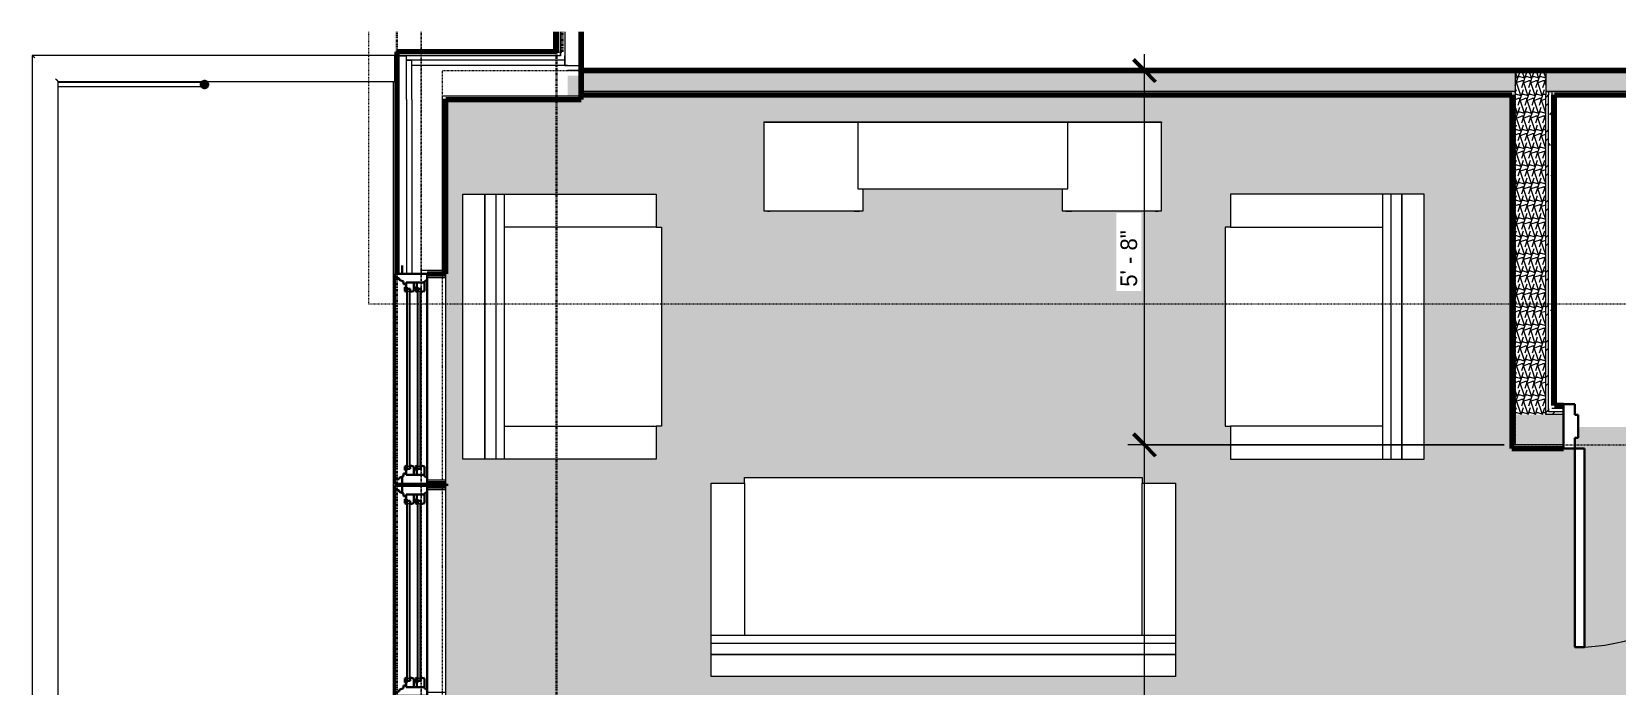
# Model space of a CAD drawing. Header units: inches. Extents: x -3927 to -2736, y 120 to 11438.
# Drawn here: x -3926.8 to -3640.2, y 11319.9 to 11438 of the extents above; entities that cross this region are included whole.
import ezdxf

# ---------------------------------------------------------------- set-up
doc = ezdxf.new("R2010")
doc.units = ezdxf.units.IN
doc.header["$MEASUREMENT"] = 0
for name, pattern in [('Aligning Line 1_8_', [0.25, 0.125, -0.125]), ('Dash 3_32_', [0.1875, 0.09375, -0.09375]), ('Double Dash 3_8_', [1, 0.375, -0.125, 0.125, -0.125, 0.125, -0.125])]:
    doc.linetypes.add(name, pattern=pattern)
for name, color, linetype, lineweight in [('0-1', 7, 'Continuous', 5), ('0-2', 250, 'Continuous', 18), ('0-3', 50, 'Double Dash 3_8_', 30), ('0-4', 7, 'Continuous', 9), ('A-ANNO-DIMS', 211, 'Continuous', 9), ('A-ANNO-DIMS-32', 211, 'Continuous', 9), ('A-DETL-1', 90, 'Dash 3_32_', 18), ('A-DOOR-1', 50, 'Continuous', 30), ('A-DOOR-2', 7, 'Continuous', 9), ('A-DOOR-FRAM-2', 50, 'Continuous', 30), ('A-FLOR-1', 250, 'Continuous', 18), ('A-FLOR-HRAL-1', 7, 'Continuous', 9), ('A-GLAZ-1', 50, 'Continuous', 30), ('A-GLAZ-2', 7, 'Continuous', 9), ('A-GLAZ-3', 250, 'Continuous', 18), ('A-WALL-1', 10, 'Continuous', 70), ('A-WALL-2', 250, 'Continuous', 18), ('A-WALL-PATT-1', 7, 'Continuous', 9), ('A-WALL-PATT-2', 253, 'Continuous', 9), ('A-WALL-PATT-3', 8, 'Continuous', 9), ('C-PROP-LINE-1', 50, 'Double Dash 3_8_', 30), ('C-TOPO', 7, 'Continuous', 9), ('G-ANNO-SYMB-1', 147, 'Aligning Line 1_8_', 9), ('I-FURN', 30, 'Continuous', 9), ('I-WALL-1', 10, 'Continuous', 70)]:
    doc.layers.add(name, color=color, linetype=linetype, lineweight=lineweight)
doc.layers.add('A-AREA-PATT-1', color=7, linetype='Continuous', lineweight=9, transparency=1)
doc.styles.add('Century Gothic', font='ufonts.com_century-gothic.ttf', dxfattribs={"height": 3})
doc.dimstyles.new('OD_1__HACK_2', dxfattribs={"dimscale": 12, "dimtxt": 3.132505, "dimasz": 0.333333, "dimexe": 0.25, "dimexo": 0.166667, "dimgap": 0.041667, "dimtad": 1, "dimdec": 0, "dimzin": 3, "dimdsep": 46, "dimlunit": 4, "dimtxsty": 'Century Gothic', "dimblk1": 'OBLIQUE', "dimblk2": 'OBLIQUE', "dimsah": 1, "dimcen": 0.09, "dimdle": 0.25, "dimazin": 0, "dimtfac": 1, "dimtdec": 4, "dimtix": 1, "dimtmove": 0, "dimatfit": 3, "dimfxl": 1, "dimtvp": 1, "dimtfill": 1, "dimfrac": 2, "dimtolj": 1, "dimtzin": 0, "dimarcsym": 2})
pattern_1 = [(0, (0, 0), (10.24, 2.56), [0.422, -7.258, 0.422, -7.258, -40.96]), (0, (0, 0), (10.24, 2.56), [-15.36, 0.422, -14.938, 0.422, -7.258, -17.92]), (0, (0, 0), (10.24, 2.56), [-38.4, 0.422, -4.698, 0.422, -12.378]), (120, (3.84, 1.28), (-7.33702503, 7.58810013), [0.422, -7.258, 0.422, -7.258, -40.96]), (120, (3.84, 1.28), (-7.33702503, 7.58810013), [-15.36, 0.422, -14.938, 0.422, -7.258, -17.92]), (120, (3.84, 1.28), (-7.33702503, 7.58810013), [-38.4, 0.422, -4.698, 0.422, -12.378]), (240, (5.12, 6.4), (-2.90297497, -10.14810013), [0.422, -7.258, 0.422, -7.258, -40.96]), (240, (5.12, 6.4), (-2.90297497, -10.14810013), [-15.36, 0.422, -14.938, 0.422, -7.258, -17.92]), (240, (5.12, 6.4), (-2.90297497, -10.14810013), [-38.4, 0.422, -4.698, 0.422, -12.378])]
pattern_2 = [(45, (0, 0), (-3.1678384, 3.1678384), []), (45, (0, 4.8), (-3.1678384, 3.1678384), [])]
pattern_3 = [(161.57, (0.16, 0.16), (-1.279773737, -0.000426766), [0, -9.107, 1.011, 0]), (18.43, (-0.16, 0.16), (-1.279773737, 0.000426766), [0, -9.107, 1.011, 0]), (108.43, (0.16, 0.16), (0.639452382, -3.199964008), [3.035, -7.083]), (71.57, (-0.16, 0.16), (0.639452382, 3.199964008), [3.035, -7.083])]

# ---------------------------------------------------------------- blocks, each defined once
blk = doc.blocks.new('Window-Double_Hung-Andersen-400_Series-Tilt_Wash - DOUBLE HUNG - REVERSE COTTAGE - 2ND FLOOR-2888385-2ND _ 3RD FLOOR - 1BD D - ADA TYPE B')
at = {"layer": 'A-GLAZ-1'}
for p, q in [((-19.01, 3.44), (-20.51, 3.44)), ((19.01, 4.81), (-19.01, 4.81)), ((-19.01, 4.81), (-19.01, -1.06)), ((-18.2, 4.81), (-18.2, 4)), ((-18.2, 4), (-17.92, 4)), ((-17.92, 4), (-17.61, 3.19)), ((-17.61, 3.19), (-17.14, 3.19)), ((-17.14, 3.19), (-17.14, 2.75)), ((-15.86, 2.97), (-16.57, 2.97)), ((-16.57, 2.62), (-16.57, 2.97)), ((-15.86, 2.97), (-15.7, 2.62)), ((15.86, 2.97), (15.7, 2.62)), ((15.86, 2.97), (16.57, 2.97)), ((16.57, 2.62), (16.57, 2.97)), ((17.14, 3.19), (17.14, 2.75)), ((17.61, 3.19), (17.14, 3.19)), ((17.92, 4), (17.61, 3.19)), ((18.2, 4), (17.92, 4)), ((18.2, 4.81), (18.2, 4)), ((19.01, -1.06), (19.01, 4.81)), ((19.01, 3.44), (20.51, 3.44)), ((-17.42, 2.75), (-16.57, 2.75)), ((-17.42, 2.75), (-17.42, -0.56)), ((-17.42, 1.37), (-15.86, 1.37)), ((-17.42, 0.81), (-16.57, 0.81)), ((-15.7, 2.62), (-16.57, 2.62)), ((-15.86, 1.03), (-16.57, 1.03)), ((-16.57, 0.69), (-16.57, 1.03)), ((-15.7, 0.69), (-16.57, 0.69)), ((-16.29, 2.62), (-16.29, 2)), ((-15.7, 2), (-16.29, 2)), ((-16.29, 0.69), (-16.29, 0.06)), ((-15.7, 0.06), (-16.29, 0.06)), ((-15.86, 1.37), (-15.7, 2)), ((-15.86, 1.03), (-15.7, 0.69)), ((-15.86, -0.56), (-15.7, 0.06)), ((15.7, 2.62), (16.57, 2.62)), ((15.7, 2), (16.29, 2)), ((15.86, 1.37), (15.7, 2)), ((15.86, 1.03), (15.7, 0.69)), ((15.7, 0.69), (16.57, 0.69)), ((15.7, 0.06), (16.29, 0.06)), ((15.86, -0.56), (15.7, 0.06)), ((17.42, 1.37), (15.86, 1.37)), ((15.86, 1.03), (16.57, 1.03)), ((16.29, 2.62), (16.29, 2)), ((16.29, 0.69), (16.29, 0.06)), ((17.42, 2.75), (16.57, 2.75)), ((16.57, 0.69), (16.57, 1.03)), ((17.42, 0.81), (16.57, 0.81)), ((17.42, 2.75), (17.42, -0.56)), ((-19.01, -1.06), (19.01, -1.06)), ((-17.67, -0.78), (-18, -1.06)), ((-17.67, -0.78), (-17.67, -0.56)), ((-17.67, -0.56), (-15.86, -0.56)), ((17.67, -0.56), (15.86, -0.56)), ((17.67, -0.78), (17.67, -0.56)), ((17.67, -0.78), (18, -1.06))]:
    blk.add_line(p, q, dxfattribs=at)
at = {"layer": 'A-GLAZ-2'}
for p, q in [((-16.29, 2.5), (-15.7, 2.5)), ((-16.29, 2.12), (-15.7, 2.12)), ((-16.29, 0.56), (-15.7, 0.56)), ((-16.29, 0.19), (-15.7, 0.19)), ((-15.82, 2.5), (-15.82, 2.12)), ((-15.82, 0.56), (-15.82, 0.19)), ((-15.7, 2.62), (15.7, 2.62)), ((-15.7, 2.5), (15.7, 2.5)), ((-15.7, 2.12), (15.7, 2.12)), ((-15.7, 2), (15.7, 2)), ((-15.7, 0.69), (15.7, 0.69)), ((-15.7, 0.56), (15.7, 0.56)), ((-15.7, 0.19), (15.7, 0.19)), ((-15.7, 0.06), (15.7, 0.06)), ((16.29, 2.5), (15.7, 2.5)), ((16.29, 2.12), (15.7, 2.12)), ((16.29, 0.56), (15.7, 0.56)), ((16.29, 0.19), (15.7, 0.19)), ((15.82, 2.5), (15.82, 2.12)), ((15.82, 0.56), (15.82, 0.19)), ((18.95, -1.06), (-18.95, -1.06)), ((-18.95, -1.06), (-18.95, -4.44)), ((-18.32, -1.06), (-18.32, -4.44)), ((18.32, -1.06), (18.32, -4.44)), ((18.95, -4.44), (18.95, -1.06)), ((-18.95, -4.44), (18.95, -4.44))]:
    blk.add_line(p, q, dxfattribs=at)
at = {"layer": 'A-GLAZ-3'}
for p, q in [((-19.01, -2.44), (-18.95, -2.44)), ((18.95, -2.44), (19.01, -2.44)), ((-18.95, -3.94), (-19.01, -3.94)), ((19.01, -3.94), (18.95, -3.94))]:
    blk.add_line(p, q, dxfattribs=at)
blk = doc.blocks.new('Railing - Baluster_01-2700443-2ND _ 3RD FLOOR - 1BD D - ADA TYPE B')
at = {"layer": 'A-FLOR-HRAL-1'}
for p, q in [((-0.59, 1.18), (0.59, 1.18)), ((-0.59, 1.04), (-0.59, 1.18)), ((-0.59, 0.59), (-0.59, 0.98)), ((0.59, 1.18), (0.59, 1.04)), ((0.59, 0.98), (0.59, 0.59))]:
    blk.add_line(p, q, dxfattribs=at)
blk = doc.blocks.new('Railing - Railing-2550578-2ND _ 3RD FLOOR - 1BD D - ADA TYPE B')
at = {"layer": 'A-FLOR-HRAL-1'}
for p, q in [((-3926.72, 11433.75), (-3926.72, 11203.13)), ((-3861.11, 11433.75), (-3926.72, 11433.75)), ((-3861.11, 11433.75), (-3861.11, 11433.28)), ((-3861.11, 11433.28), (-3861.11, 11429.5)), ((-3922, 11207.85), (-3922, 11429.03)), ((-3922, 11429.03), (-3861.11, 11429.03)), ((-3861.11, 11429.5), (-3861.11, 11429.03)), ((-3861.11, 11207.85), (-3922, 11207.85)), ((-3861.11, 11207.85), (-3861.11, 11207.38)), ((-3861.11, 11207.38), (-3861.11, 11203.6)), ((-3926.72, 11203.13), (-3861.11, 11203.13)), ((-3861.11, 11203.6), (-3861.11, 11203.13))]:
    blk.add_line(p, q, dxfattribs=at)
for points, knots in [([(-3926.25, 11433.28), (-3926.29, 11433.32), (-3926.35, 11433.38), (-3926.43, 11433.46), (-3926.48, 11433.51), (-3926.51, 11433.54), (-3926.55, 11433.58), (-3926.58, 11433.61), (-3926.61, 11433.63), (-3926.63, 11433.66), (-3926.66, 11433.69), (-3926.69, 11433.72), (-3926.72, 11433.74), (-3926.72, 11433.75), (-3926.72, 11433.75)], [0, 0, 0, 0, 0.166667, 0.25, 0.333333, 0.375, 0.416667, 0.5, 0.541667, 0.583333, 0.666667, 0.75, 0.833333, 1, 1, 1, 1]), ([(-3922, 11429.03), (-3922, 11429.03), (-3922.01, 11429.04), (-3922.03, 11429.06), (-3922.06, 11429.09), (-3922.09, 11429.12), (-3922.12, 11429.14), (-3922.14, 11429.17), (-3922.18, 11429.21), (-3922.23, 11429.25), (-3922.26, 11429.29), (-3922.3, 11429.33), (-3922.37, 11429.4), (-3922.43, 11429.46), (-3922.47, 11429.5)], [0, 0, 0, 0, 0.166667, 0.25, 0.333333, 0.416667, 0.458333, 0.5, 0.583333, 0.666667, 0.708333, 0.75, 0.833333, 1, 1, 1, 1]), ([(-3922, 11207.85), (-3922, 11207.85), (-3922.01, 11207.84), (-3922.03, 11207.82), (-3922.06, 11207.79), (-3922.09, 11207.76), (-3922.12, 11207.73), (-3922.14, 11207.71), (-3922.18, 11207.67), (-3922.23, 11207.62), (-3922.26, 11207.59), (-3922.3, 11207.55), (-3922.37, 11207.48), (-3922.43, 11207.42), (-3922.47, 11207.38)], [0, 0, 0, 0, 0.166667, 0.25, 0.333333, 0.416667, 0.458333, 0.5, 0.583333, 0.666667, 0.708333, 0.75, 0.833333, 1, 1, 1, 1]), ([(-3926.25, 11203.6), (-3926.29, 11203.56), (-3926.35, 11203.5), (-3926.43, 11203.42), (-3926.48, 11203.37), (-3926.51, 11203.34), (-3926.55, 11203.3), (-3926.58, 11203.27), (-3926.61, 11203.24), (-3926.63, 11203.22), (-3926.66, 11203.19), (-3926.69, 11203.16), (-3926.72, 11203.14), (-3926.72, 11203.13), (-3926.72, 11203.13)], [0, 0, 0, 0, 0.166667, 0.25, 0.333333, 0.375, 0.416667, 0.5, 0.541667, 0.583333, 0.666667, 0.75, 0.833333, 1, 1, 1, 1])]:
    blk.add_open_spline(points, degree=3, knots=knots, dxfattribs=at)
at = {"extrusion": (0, 0, -1), "zscale": -1, "rotation": 89.99999999999928}
blk.add_blockref('Railing - Baluster_01-2700443-2ND _ 3RD FLOOR - 1BD D - ADA TYPE B', (3861.7, 11205.49), dxfattribs=at)
blk = doc.blocks.new('Walls 4 - Walls 1-2559901-2ND _ 3RD FLOOR - 1BD D - ADA TYPE B')
at = {"layer": 'A-WALL-1', "flags": 128}
for points in [[(-3895.51, 11428.85), (-3895.62, 11428.84), (-3895.71, 11428.81), (-3895.8, 11428.76), (-3895.87, 11428.69), (-3895.92, 11428.61), (-3895.94, 11428.52), (-3895.94, 11428.43), (-3895.92, 11428.35), (-3895.87, 11428.27), (-3895.8, 11428.2), (-3895.71, 11428.15), (-3895.62, 11428.11), (-3895.51, 11428.1)], [(-3895.51, 11428.1), (-3895.41, 11428.11), (-3895.31, 11428.15), (-3895.23, 11428.2), (-3895.16, 11428.27), (-3895.11, 11428.35), (-3895.08, 11428.43), (-3895.08, 11428.52), (-3895.11, 11428.61), (-3895.16, 11428.69), (-3895.23, 11428.76), (-3895.31, 11428.81), (-3895.41, 11428.84), (-3895.51, 11428.85)]]:
    blk.add_lwpolyline(points, dxfattribs=at)
at = {"layer": 'A-WALL-2'}
for p, q in [((-3895.51, 11428.85), (-3922, 11428.85)), ((-3922, 11428.1), (-3895.51, 11428.1))]:
    blk.add_line(p, q, dxfattribs=at)
blk = doc.blocks.new('Family - ___-2835860-2ND _ 3RD FLOOR - 1BD D - ADA TYPE B')
at = {"layer": 'C-PROP-LINE-1'}
for p, q in [((-3830.72, 11434.39), (-3830.72, 11438.04)), ((-3860.72, 11434.39), (-3830.72, 11434.39)), ((-3860.72, 11123.15), (-3860.72, 11434.39))]:
    blk.add_line(p, q, dxfattribs=at)
blk = doc.blocks.new('Family - ___-2835903-2ND _ 3RD FLOOR - 1BD D - ADA TYPE B')
at = {"layer": 'C-PROP-LINE-1'}
blk.add_line((-3831.82, 11123.15), (-3831.82, 11438.04), dxfattribs=at)
blk = doc.blocks.new('Family - ___-2835932-2ND _ 3RD FLOOR - 1BD D - ADA TYPE B')
at = {"layer": 'C-PROP-LINE-1'}
blk.add_line((-3860.72, 11123.15), (-3860.72, 11438.04), dxfattribs=at)
blk = doc.blocks.new('CTR - 1st Phase - Shell_rvt-1-2ND _ 3RD FLOOR - 1BD D - ADA TYPE B')
at = {"layer": 'A-FLOR-1'}
for p, q in [((-3861.3, 11207.85), (-3861.3, 11429.03)), ((-3827.32, 11430.99), (-3829.82, 11430.99))]:
    blk.add_line(p, q, dxfattribs=at)
at = {"layer": 'A-WALL-1'}
for p, q in [((-3831.82, 11438.04), (-3831.82, 11434.39)), ((-3827.32, 11434.39), (-3827.32, 11438.04)), ((-3860.47, 11434.39), (-3860.72, 11434.39)), ((-3860.72, 11434.39), (-3860.72, 11425.76)), ((-3831.82, 11434.39), (-3860.47, 11434.39)), ((-3827.32, 11433.64), (-3827.32, 11434.39)), ((-3827.32, 11431.89), (-3827.32, 11433.64)), ((-3827.32, 11426.39), (-3827.32, 11431.89)), ((-3860.72, 11425.76), (-3860.72, 11394.24)), ((-3851.85, 11394.24), (-3851.85, 11425.76)), ((-3851.85, 11425.76), (-3827.32, 11425.76)), ((-3827.32, 11425.76), (-3827.32, 11426.39)), ((-3855.22, 11394.24), (-3851.85, 11394.24)), ((-3860.72, 11356.22), (-3860.72, 11355.84)), ((-3851.85, 11356.22), (-3855.22, 11356.22)), ((-3855.22, 11355.84), (-3851.85, 11355.84)), ((-3851.85, 11355.84), (-3851.85, 11356.22))]:
    blk.add_line(p, q, dxfattribs=at)
at = {"layer": 'A-WALL-2'}
for p, q in [((-3831.07, 11438.04), (-3831.07, 11434.39)), ((-3830.32, 11438.04), (-3830.32, 11434.39)), ((-3860.47, 11433.64), (-3860.47, 11434.39)), ((-3831.07, 11433.64), (-3831.07, 11434.39)), ((-3831.07, 11434.39), (-3831.07, 11433.64)), ((-3830.32, 11434.39), (-3830.32, 11433.64)), ((-3860.47, 11425.76), (-3860.47, 11433.64)), ((-3860.47, 11433.64), (-3858.97, 11433.64)), ((-3858.97, 11433.64), (-3860.47, 11433.64)), ((-3858.97, 11432.89), (-3858.97, 11433.64)), ((-3831.07, 11433.64), (-3858.97, 11433.64)), ((-3858.97, 11425.76), (-3858.97, 11432.89)), ((-3858.97, 11432.89), (-3857.97, 11432.89)), ((-3857.97, 11432.89), (-3858.97, 11432.89)), ((-3857.97, 11431.89), (-3857.97, 11432.89)), ((-3830.32, 11432.89), (-3857.97, 11432.89)), ((-3857.97, 11426.39), (-3857.97, 11431.89)), ((-3830.32, 11431.89), (-3857.97, 11431.89)), ((-3830.32, 11432.89), (-3830.32, 11433.64)), ((-3830.32, 11433.64), (-3830.32, 11432.89)), ((-3830.32, 11431.89), (-3830.32, 11432.89)), ((-3830.32, 11432.89), (-3830.32, 11431.89)), ((-3829.82, 11431.89), (-3830.32, 11431.89)), ((-3830.32, 11431.89), (-3829.82, 11431.89)), ((-3829.82, 11431.89), (-3827.32, 11431.89)), ((-3860.47, 11425.76), (-3860.47, 11394.24)), ((-3858.97, 11425.76), (-3858.97, 11394.24)), ((-3857.97, 11425.76), (-3857.97, 11426.39)), ((-3857.97, 11425.76), (-3857.97, 11394.24)), ((-3852.47, 11425.76), (-3852.47, 11426.39)), ((-3829.82, 11426.39), (-3852.47, 11426.39)), ((-3851.85, 11425.76), (-3852.47, 11425.76)), ((-3852.47, 11394.86), (-3852.47, 11425.76)), ((-3828.82, 11426.39), (-3829.82, 11426.39)), ((-3828.07, 11426.39), (-3828.82, 11426.39)), ((-3827.32, 11426.39), (-3828.07, 11426.39)), ((-3856.29, 11394.86), (-3856.29, 11394.24)), ((-3856.29, 11394.86), (-3852.47, 11394.86)), ((-3851.85, 11394.24), (-3851.85, 11394.18)), ((-3860.47, 11356.22), (-3860.47, 11355.84)), ((-3858.97, 11356.22), (-3858.97, 11355.84)), ((-3857.97, 11356.22), (-3857.97, 11355.84)), ((-3856.29, 11356.22), (-3856.29, 11355.84)), ((-3851.85, 11356.28), (-3851.85, 11356.22)), ((-3851.85, 11355.84), (-3851.85, 11355.78))]:
    blk.add_line(p, q, dxfattribs=at)
at = {"layer": '0-2'}
for name in ['Railing - Railing-2550578-2ND _ 3RD FLOOR - 1BD D - ADA TYPE B', 'Walls 4 - Walls 1-2559901-2ND _ 3RD FLOOR - 1BD D - ADA TYPE B']:
    blk.add_blockref(name, (0, 0), dxfattribs=at)
at = {"layer": '0-2', "rotation": 89.99999999999991}
for p in [(-3856.29, 11375.23), (-3856.29, 11336.83)]:
    blk.add_blockref('Window-Double_Hung-Andersen-400_Series-Tilt_Wash - DOUBLE HUNG - REVERSE COTTAGE - 2ND FLOOR-2888385-2ND _ 3RD FLOOR - 1BD D - ADA TYPE B', p, dxfattribs=at)
at = {"layer": '0-3'}
for name in ['Family - ___-2835860-2ND _ 3RD FLOOR - 1BD D - ADA TYPE B', 'Family - ___-2835932-2ND _ 3RD FLOOR - 1BD D - ADA TYPE B', 'Family - ___-2835903-2ND _ 3RD FLOOR - 1BD D - ADA TYPE B']:
    blk.add_blockref(name, (0, 0), dxfattribs=at)
blk = doc.blocks.new('CTR  - Topography_rvt-1-2ND _ 3RD FLOOR - 1BD D - ADA TYPE B')
at = {"layer": 'C-TOPO'}
for p, q in [((-3832.32, 11435.19), (-3832.32, 11438.04)), ((-3832.32, 11434.39), (-3832.32, 11435.19)), ((-3926.8, 11310.99), (-3926.72, 11310.99)), ((-3926.72, 11310.99), (-3926.8, 11310.99)), ((-3926.72, 11231.11), (-3926.8, 11231.11)), ((-3926.8, 11231.11), (-3926.72, 11231.11))]:
    blk.add_line(p, q, dxfattribs=at)
blk = doc.blocks.new('HOLLOW METAL - UNIT DOOR-2191978-2ND _ 3RD FLOOR - 1BD D - ADA TYPE B')
at = {"layer": 'A-DOOR-1'}
for p, q in [((18, 40.125), (16.25, 40.125)), ((16.25, 40.125), (16.25, 4.125)), ((18, 4.125), (18, 40.125)), ((16.25, 4.125), (18, 4.125))]:
    blk.add_line(p, q, dxfattribs=at)
at = {"layer": 'A-DOOR-2'}
blk.add_arc((18, 4.125), 36, 90, 180, dxfattribs=at)
at = {"layer": 'A-DOOR-FRAM-2'}
for p, q in [((-18, 4.125), (-20, 4.125)), ((-20, 4.125), (-20, -3.875)), ((-18, 2.1875), (-18, 4.125)), ((18, 4.125), (18, 2.1875)), ((20, 4.125), (18, 4.125)), ((20, -3.875), (20, 4.125)), ((-17.375, 2.1875), (-18, 2.1875)), ((-17.375, -1.9375), (-17.375, 2.1875)), ((18, 2.1875), (17.375, 2.1875)), ((17.375, 2.1875), (17.375, -1.9375)), ((-18, -3.875), (-18, -1.9375)), ((-18, -1.9375), (-17.375, -1.9375)), ((17.375, -1.9375), (18, -1.9375)), ((18, -1.9375), (18, -3.875)), ((-20, -3.875), (-18, -3.875)), ((18, -3.875), (20, -3.875))]:
    blk.add_line(p, q, dxfattribs=at)
blk = doc.blocks.new('CTR - 1st Phase - Common Walls_rvt-1-2ND _ 3RD FLOOR - 1BD D - ADA TYPE B')
at = {"layer": 'A-WALL-PATT-1'}
h = blk.add_hatch(dxfattribs=at)
h.set_pattern_fill('FP_1', color=256, style=0, pattern_type=2)
h.set_pattern_definition(pattern_1)
h.paths.add_polyline_path([(-3827.32, 11426.61), (-3658.27, 11426.61), (-3658.27, 11427.24), (-3827.32, 11427.24)], flags=0)
h.paths.add_polyline_path([(-3651.15, 11426.61), (-3635.32, 11426.61), (-3635.32, 11427.24), (-3651.65, 11427.24), (-3651.65, 11426.61)], flags=0)
h.paths.add_polyline_path([(-3591.14, 11426.61), (-3590.7, 11426.61), (-3590.7, 11427.24), (-3595.32, 11427.24), (-3595.32, 11426.61)], flags=0)
h.paths.add_polyline_path([(-3581.39, 11426.61), (-3574.95, 11426.61), (-3574.95, 11427.24), (-3581.57, 11427.24), (-3581.57, 11426.61)], flags=0)
h = blk.add_hatch(dxfattribs=at)
h.set_pattern_fill('FP_1', color=256, style=0, pattern_type=2)
h.set_pattern_definition(pattern_1)
h.paths.add_polyline_path([(-3658.9, 11363.24), (-3658.27, 11363.24), (-3658.27, 11426.61), (-3658.9, 11426.61), (-3658.9, 11363.28)], flags=0)
h = blk.add_hatch(dxfattribs=at)
h.set_pattern_fill('FP_1', color=256, style=0, pattern_type=2)
h.set_pattern_definition(pattern_1)
h.paths.add_polyline_path([(-3651.65, 11369.86), (-3651.65, 11427.24), (-3652.27, 11427.24), (-3652.27, 11369.86)], flags=0)
h = blk.add_hatch(dxfattribs=at)
h.set_pattern_fill('FP_1', color=256, style=0, pattern_type=2)
h.set_pattern_definition(pattern_1)
h.paths.add_polyline_path([(-3651.15, 11370.36), (-3651.15, 11426.61), (-3651.65, 11426.61), (-3651.65, 11370.36)], flags=0)
h = blk.add_hatch(dxfattribs=at)
h.set_pattern_fill('FP_1', color=256, style=0, pattern_type=2)
h.set_pattern_definition(pattern_1)
h.paths.add_polyline_path([(-3649.52, 11369.24), (-3649.52, 11369.86), (-3652.27, 11369.86), (-3652.27, 11369.24), (-3651.15, 11369.24)], flags=0)
h.paths.add_polyline_path([(-3602.42, 11369.24), (-3480.05, 11369.24), (-3480.05, 11369.86), (-3609.52, 11369.86), (-3609.52, 11369.24)], flags=0)
h = blk.add_hatch(dxfattribs=at)
h.set_pattern_fill('FP_1', color=256, style=0, pattern_type=2)
h.set_pattern_definition(pattern_1)
h.paths.add_polyline_path([(-3649.52, 11369.86), (-3649.52, 11370.36), (-3651.65, 11370.36), (-3651.65, 11369.86), (-3651.15, 11369.86)], flags=0)
h.paths.add_polyline_path([(-3479.55, 11369.86), (-3479.55, 11370.36), (-3609.52, 11370.36), (-3609.52, 11369.86), (-3480.05, 11369.86)], flags=0)
h = blk.add_hatch(dxfattribs=at)
h.set_pattern_fill('FP_1', color=256, style=0, pattern_type=2)
h.set_pattern_definition(pattern_1)
h.paths.add_polyline_path([(-3486.67, 11362.61), (-3486.67, 11363.24), (-3609.52, 11363.24), (-3609.52, 11362.61), (-3487.3, 11362.61)], flags=0)
h.paths.add_polyline_path([(-3658.27, 11362.61), (-3649.52, 11362.61), (-3649.52, 11363.24), (-3658.9, 11363.24), (-3658.9, 11362.61)], flags=0)
at = {"layer": 'A-WALL-PATT-2'}
h = blk.add_hatch(dxfattribs=at)
h.set_pattern_fill('FP_2', color=256, style=0, pattern_type=2)
h.set_pattern_definition(pattern_3)
h.paths.add_polyline_path([(-3827.32, 11427.24), (-3658.27, 11427.24), (-3658.27, 11430.74), (-3827.32, 11430.74)], flags=0)
h.paths.add_polyline_path([(-3595.32, 11427.24), (-3590.7, 11427.24), (-3590.7, 11430.74), (-3595.32, 11430.74), (-3595.32, 11430.65)], flags=0)
h.paths.add_polyline_path([(-3652.77, 11427.24), (-3635.32, 11427.24), (-3635.32, 11430.74), (-3652.77, 11430.73), (-3652.77, 11429.61)], flags=0)
h.paths.add_polyline_path([(-3579.64, 11427.24), (-3575.57, 11427.24), (-3575.57, 11430.74), (-3581.57, 11430.74), (-3581.57, 11427.24), (-3581.39, 11427.24)], flags=0)
h = blk.add_hatch(dxfattribs=at)
h.set_pattern_fill('FP_2', color=256, style=0, pattern_type=2)
h.set_pattern_definition(pattern_3)
h.paths.add_polyline_path([(-3652.77, 11368.74), (-3652.77, 11430.74), (-3658.27, 11430.74), (-3658.27, 11368.74)], flags=0)
h = blk.add_hatch(dxfattribs=at)
h.set_pattern_fill('FP_2', color=256, style=0, pattern_type=2)
h.set_pattern_definition(pattern_3)
h.paths.add_polyline_path([(-3534.05, 11363.24), (-3481.17, 11363.24), (-3481.17, 11368.74), (-3609.52, 11368.74), (-3609.52, 11363.24), (-3565.87, 11363.24)], flags=0)
h.paths.add_polyline_path([(-3649.52, 11363.24), (-3649.52, 11368.74), (-3658.27, 11368.74), (-3658.27, 11363.24)], flags=0)
at = {"layer": 'A-WALL-PATT-3'}
h = blk.add_hatch(dxfattribs=at)
h.set_pattern_fill('FP_3', color=256, style=0, pattern_type=2)
h.set_pattern_definition(pattern_2)
h.paths.add_polyline_path([(-3652.27, 11369.24), (-3652.27, 11427.24), (-3652.77, 11427.24), (-3652.77, 11369.24)], flags=0)
h = blk.add_hatch(dxfattribs=at)
h.set_pattern_fill('FP_3', color=256, style=0, pattern_type=2)
h.set_pattern_definition(pattern_2)
h.paths.add_polyline_path([(-3534.05, 11368.74), (-3480.67, 11368.74), (-3480.67, 11369.24), (-3609.52, 11369.24), (-3609.52, 11368.74), (-3566.96, 11368.74)], flags=0)
h.paths.add_polyline_path([(-3652.77, 11368.74), (-3649.52, 11368.74), (-3649.52, 11369.24), (-3652.77, 11369.24), (-3652.77, 11369.16)], flags=0)
at = {"layer": 'A-WALL-1'}
for p, q in [((-3635.32, 11430.99), (-3827.32, 11430.99)), ((-3827.32, 11430.99), (-3827.32, 11426.61)), ((-3827.32, 11426.61), (-3658.9, 11426.61)), ((-3651.15, 11426.61), (-3635.32, 11426.61))]:
    blk.add_line(p, q, dxfattribs=at)
at = {"layer": 'A-WALL-2'}
for p, q in [((-3658.27, 11430.74), (-3827.32, 11430.74)), ((-3658.27, 11430.74), (-3652.77, 11430.74)), ((-3658.27, 11430.74), (-3658.27, 11427.24)), ((-3652.77, 11430.74), (-3658.27, 11430.74)), ((-3652.77, 11430.74), (-3652.77, 11427.24)), ((-3635.32, 11430.74), (-3652.77, 11430.74)), ((-3658.27, 11427.24), (-3827.32, 11427.24)), ((-3658.27, 11427.24), (-3658.27, 11426.61)), ((-3658.27, 11370.36), (-3658.27, 11426.61)), ((-3652.77, 11427.24), (-3652.27, 11427.24)), ((-3652.77, 11427.24), (-3652.77, 11426.61)), ((-3652.27, 11427.24), (-3652.77, 11427.24)), ((-3652.77, 11370.36), (-3652.77, 11426.61)), ((-3652.27, 11427.24), (-3651.65, 11427.24)), ((-3652.27, 11427.24), (-3652.27, 11426.61)), ((-3651.65, 11427.24), (-3652.27, 11427.24)), ((-3652.27, 11370.36), (-3652.27, 11426.61)), ((-3651.65, 11427.24), (-3651.65, 11426.61)), ((-3635.32, 11427.24), (-3651.65, 11427.24)), ((-3651.65, 11370.36), (-3651.65, 11426.61)), ((-3658.27, 11369.86), (-3658.27, 11370.36)), ((-3658.27, 11369.24), (-3658.27, 11369.86)), ((-3658.27, 11368.74), (-3658.27, 11369.24)), ((-3658.27, 11363.24), (-3658.27, 11368.74)), ((-3652.77, 11369.24), (-3652.77, 11370.36)), ((-3652.77, 11369.24), (-3652.77, 11368.74)), ((-3652.77, 11368.74), (-3652.77, 11369.24)), ((-3649.52, 11368.74), (-3652.77, 11368.74)), ((-3652.27, 11369.86), (-3652.27, 11370.36)), ((-3652.27, 11369.86), (-3652.27, 11369.24)), ((-3652.27, 11369.24), (-3652.27, 11369.86)), ((-3649.52, 11369.24), (-3652.27, 11369.24)), ((-3649.52, 11369.86), (-3651.65, 11369.86)), ((-3649.52, 11363.24), (-3658.27, 11363.24))]:
    blk.add_line(p, q, dxfattribs=at)
at = {"layer": 'I-WALL-1'}
for p, q in [((-3658.9, 11426.61), (-3658.9, 11370.36)), ((-3651.15, 11370.36), (-3651.15, 11426.61)), ((-3658.9, 11370.36), (-3658.9, 11363.24)), ((-3649.52, 11370.36), (-3651.15, 11370.36)), ((-3658.9, 11363.24), (-3658.9, 11362.61)), ((-3658.9, 11362.61), (-3649.52, 11362.61))]:
    blk.add_line(p, q, dxfattribs=at)
at = {"layer": '0-4', "rotation": 180}
blk.add_blockref('HOLLOW METAL - UNIT DOOR-2191978-2ND _ 3RD FLOOR - 1BD D - ADA TYPE B', (-3629.52, 11366.74), dxfattribs=at)
blk = doc.blocks.new('CTR - 1st Phase -Stairs _ Elevators_rvt-1-2ND _ 3RD FLOOR - 1BD D - ADA TYPE B')
at = {"layer": 'A-WALL-1'}
for p, q in [((-3827.32, 11438.04), (-3827.32, 11430.99)), ((-3827.32, 11430.99), (-3635.32, 11430.99))]:
    blk.add_line(p, q, dxfattribs=at)
at = {"layer": 'G-ANNO-SYMB-1'}
for p, q in [((-3865.75, 11388.71), (-3865.75, 11438.04)), ((-3477.95, 11388.71), (-3865.75, 11388.71))]:
    blk.add_line(p, q, dxfattribs=at)
blk = doc.blocks.new('Entertainment_Center_14771 - Entertainment_Center_14771-1372851-2ND _ 3RD FLOOR - 1BD D - ADA TYPE B')
at = {"layer": 'I-FURN'}
for p, q in [((-18, 10), (-36, 10)), ((-36, 10), (-36, -6)), ((-34.85, 10.03), (-35.34, 10.03)), ((-35.34, 10.03), (-35.34, 10)), ((-34.85, 10), (-34.85, 10.03)), ((-18.66, 10.03), (-19.66, 10.03)), ((-19.66, 10.03), (-19.66, 10)), ((-18.66, 10), (-18.66, 10.03)), ((-18, 6), (-18, 10)), ((36, 10), (18, 10)), ((18, 10), (18, 6)), ((18.66, 10.03), (18.66, 10)), ((19.66, 10.03), (18.66, 10.03)), ((19.66, 10), (19.66, 10.03)), ((35.34, 10.03), (34.85, 10.03)), ((34.85, 10.03), (34.85, 10)), ((35.34, 10), (35.34, 10.03)), ((36, -6), (36, 10)), ((19, 6), (-19, 6)), ((-19, 6), (-19, -6)), ((19, -6), (19, 6)), ((-36, -6), (-19, -6)), ((-36, -6.13), (-36, -6)), ((-36, -6), (-19, -6)), ((-19, -6.13), (-36, -6.13)), ((-19, -6), (19, -6)), ((-19, -6.13), (-19, -6)), ((-19, -6), (19, -6)), ((19, -6.13), (-19, -6.13)), ((19, -6), (36, -6)), ((19, -6), (19, -6.13)), ((19, -6), (36, -6)), ((36, -6.13), (19, -6.13)), ((36, -6.13), (36, -6))]:
    blk.add_line(p, q, dxfattribs=at)
blk = doc.blocks.new('Couch-Both_Arms-Generic - 1-1372852-2ND _ 3RD FLOOR - 1BD D - ADA TYPE B')
at = {"layer": 'I-FURN'}
for p, q in [((-42, 17.5), (-36, 17.5)), ((-42, -10), (-42, 17.5)), ((-36, 18.5), (36, 18.5)), ((-36, 17.5), (-36, 18.5)), ((-36, 17.5), (-36, -10)), ((36, 18.5), (36, 17.5)), ((36, 17.5), (42, 17.5)), ((36, -10), (36, 17.5)), ((42, 17.5), (42, -10)), ((-42, -10), (42, -10)), ((-42, -13.5), (-42, -10)), ((42, -10), (42, -13.5)), ((-42, -11.5), (42, -11.5)), ((-42, -13.5), (42, -13.5)), ((-42, -17.5), (-42, -13.5)), ((42, -13.5), (-42, -13.5)), ((42, -13.5), (42, -17.5)), ((42, -17.5), (-42, -17.5))]:
    blk.add_line(p, q, dxfattribs=at)
blk = doc.blocks.new('Couch-Both_Arms-Generic - 2-1352635-2ND _ 3RD FLOOR - 1BD D - ADA TYPE B')
at = {"layer": 'I-FURN'}
for p, q in [((24, 17.5), (-24, 17.5)), ((-24, 17.5), (-24, 13.5)), ((24, 13.5), (24, 17.5)), ((-24, 13.5), (24, 13.5)), ((24, 13.5), (-24, 13.5)), ((-24, 13.5), (-24, 10)), ((-24, 11.5), (24, 11.5)), ((24, 10), (24, 13.5)), ((-24, 10), (-24, -17.5)), ((-24, 10), (24, 10)), ((-18, -17.5), (-18, 10)), ((18, 10), (18, -17.5)), ((24, -17.5), (24, 10)), ((-24, -17.5), (-18, -17.5)), ((-18, -17.5), (-18, -18.5)), ((-18, -18.5), (18, -18.5)), ((18, -18.5), (18, -17.5)), ((18, -17.5), (24, -17.5))]:
    blk.add_line(p, q, dxfattribs=at)
blk = doc.blocks.new('Couch-Both_Arms-Generic - 2-1523460-2ND _ 3RD FLOOR - 1BD D - ADA TYPE B')
at = {"layer": 'I-FURN'}
for p, q in [((-24, 17.5), (-18, 17.5)), ((-24, -10), (-24, 17.5)), ((-18, 18.5), (18, 18.5)), ((-18, 17.5), (-18, 18.5)), ((-18, 17.5), (-18, -10)), ((18, 18.5), (18, 17.5)), ((18, 17.5), (24, 17.5)), ((18, -10), (18, 17.5)), ((24, 17.5), (24, -10)), ((-24, -10), (24, -10)), ((-24, -13.5), (-24, -10)), ((24, -10), (24, -13.5)), ((-24, -11.5), (24, -11.5)), ((-24, -13.5), (24, -13.5)), ((-24, -17.5), (-24, -13.5)), ((24, -13.5), (-24, -13.5)), ((24, -13.5), (24, -17.5)), ((24, -17.5), (-24, -17.5))]:
    blk.add_line(p, q, dxfattribs=at)
blk = doc.blocks.new('DIMBLOCK11-2ND _ 3RD FLOOR - 1BD D - ADA TYPE B')
at = {"layer": 'A-ANNO-DIMS-32', "lineweight": 50}
for p, q in [((-3725.39, 11363.24), (-3727.39, 11365.24)), ((-3725.39, 11363.24), (-3723.39, 11361.24)), ((-3725.39, 11249.94), (-3727.39, 11251.94)), ((-3725.39, 11249.94), (-3723.39, 11247.94))]:
    blk.add_line(p, q, dxfattribs=at)
at = {"layer": 'A-ANNO-DIMS-32'}
for p, q in [((-3660.27, 11363.24), (-3728.39, 11363.24)), ((-3725.39, 11249.94), (-3725.39, 11363.24)), ((-3725.39, 11363.24), (-3660.27, 11363.24)), ((-3726.22, 11249.94), (-3722.39, 11249.94)), ((-3725.39, 11249.94), (-3726.22, 11249.94))]:
    blk.add_line(p, q, dxfattribs=at)
at = {"layer": 'A-ANNO-DIMS-32', "color": 0, "insert": (-3729.73, 11301.34), "char_height": 3, "width": 12.5897, "attachment_point": 1, "rotation": 90, "line_spacing_factor": 0.984502, "style": 'Century Gothic', "bg_fill": 3, "box_fill_scale": 1.25, "bg_fill_color": 256, "bg_fill_true_color": 13158600, "bg_fill_transparency": 0}
blk.add_mtext('9\' - 5"', dxfattribs=at)
blk = doc.blocks.new('_Oblique')
at = {"color": 0, "linetype": 'ByBlock', "lineweight": -2}
blk.add_line((-0.5, -0.5), (0.5, 0.5), dxfattribs=at)
blk = doc.blocks.new('DIMBLOCK12-2ND _ 3RD FLOOR - 1BD D - ADA TYPE B')
at = {"layer": 'A-ANNO-DIMS-32'}
for p, q in [((-3725.39, 11363.24), (-3725.39, 11433.99)), ((-3726.22, 11430.99), (-3722.39, 11430.99)), ((-3725.39, 11430.99), (-3726.22, 11430.99)), ((-3660.27, 11363.24), (-3728.39, 11363.24)), ((-3725.39, 11363.24), (-3660.27, 11363.24))]:
    blk.add_line(p, q, dxfattribs=at)
at = {"layer": 'A-ANNO-DIMS-32', "lineweight": 50}
for p, q in [((-3725.39, 11430.99), (-3727.39, 11432.99)), ((-3725.39, 11430.99), (-3723.39, 11428.99)), ((-3725.39, 11363.24), (-3727.39, 11365.24)), ((-3725.39, 11363.24), (-3723.39, 11361.24))]:
    blk.add_line(p, q, dxfattribs=at)
at = {"layer": 'A-ANNO-DIMS-32', "color": 0, "insert": (-3729.73, 11391.87), "char_height": 3, "width": 12.5897, "attachment_point": 1, "rotation": 90, "line_spacing_factor": 0.984502, "style": 'Century Gothic', "bg_fill": 3, "box_fill_scale": 1.25, "bg_fill_color": 256, "bg_fill_true_color": 13158600, "bg_fill_transparency": 0}
blk.add_mtext('5\' - 8"', dxfattribs=at)

msp = doc.modelspace()

# ---------------------------------------------------------------- hatches: boundary and pattern name
at = {"layer": 'A-AREA-PATT-1'}
h = msp.add_hatch(color=256, dxfattribs=at)
h.paths.add_polyline_path([(-3688.96, 11247.56), (-3688.96, 11250.94), (-3685.96, 11250.94), (-3685.96, 11250.35), (-3655.52, 11250.35), (-3655.52, 11362.61), (-3658.9, 11362.61), (-3658.9, 11426.61), (-3827.32, 11426.61), (-3827.32, 11430.08), (-3829.82, 11430.08), (-3829.82, 11426.39), (-3827.32, 11426.39), (-3827.32, 11425.76), (-3851.85, 11425.76), (-3851.85, 11316.86), (-3856.29, 11316.86), (-3856.29, 11280.74), (-3851.85, 11280.74), (-3851.85, 11250.35), (-3725.96, 11250.35), (-3725.96, 11250.94), (-3722.96, 11250.94), (-3722.96, 11247.56), (-3695.36, 11247.56)], flags=0)
h.paths.add_polyline_path([(-3855.16, 11280.86), (-3855.16, 11281.49), (-3851.85, 11281.49), (-3851.85, 11280.86), (-3852.47, 11280.86)], flags=0)
h.paths.add_polyline_path([(-3852.35, 11316.11), (-3855.16, 11316.11), (-3855.16, 11316.74), (-3851.85, 11316.74), (-3851.85, 11316.11)], flags=0)
h.paths.add_polyline_path([(-3803.79, 11321.34), (-3803.79, 11356.34), (-3797.79, 11356.34), (-3797.79, 11357.34), (-3725.79, 11357.34), (-3725.79, 11356.34), (-3719.79, 11356.34), (-3719.79, 11321.34), (-3782.68, 11321.34)], flags=0)
h.paths.add_polyline_path([(-3709.75, 11360.66), (-3709.79, 11360.66), (-3709.79, 11366.66), (-3710.79, 11366.66), (-3710.79, 11402.66), (-3709.79, 11402.66), (-3709.79, 11408.66), (-3674.79, 11408.66), (-3674.79, 11360.66), (-3702.37, 11360.66)], flags=0)
h.paths.add_polyline_path([(-3838.1, 11360.66), (-3848.79, 11360.66), (-3848.79, 11408.66), (-3813.79, 11408.66), (-3813.79, 11402.66), (-3812.79, 11402.66), (-3812.79, 11366.66), (-3813.79, 11366.66), (-3813.79, 11360.66), (-3827.32, 11360.66)], flags=0)
h.paths.add_polyline_path([(-3738.62, 11405.58), (-3739.61, 11405.58), (-3739.61, 11405.61), (-3740.28, 11405.61), (-3740.28, 11409.61), (-3776.28, 11409.61), (-3776.28, 11405.61), (-3776.94, 11405.61), (-3776.94, 11405.58), (-3777.93, 11405.58), (-3777.93, 11405.61), (-3793.13, 11405.61), (-3793.13, 11405.58), (-3793.62, 11405.58), (-3793.62, 11405.61), (-3794.28, 11405.61), (-3794.28, 11421.74), (-3722.28, 11421.74), (-3722.28, 11405.61), (-3722.94, 11405.61), (-3722.94, 11405.58), (-3723.43, 11405.58), (-3723.43, 11405.61), (-3738.62, 11405.61)], flags=0)
h = msp.add_hatch(color=256, dxfattribs=at)
h.paths.add_polyline_path([(-3650.84, 11196.08), (-3649.34, 11196.08), (-3649.34, 11200.94), (-3650.84, 11200.94), (-3650.84, 11196.95)], flags=0)
h.paths.add_polyline_path([(-3647.52, 11362.61), (-3645.77, 11362.61), (-3645.77, 11326.61), (-3647.52, 11326.61), (-3647.52, 11362.47)], flags=0)
h.paths.add_polyline_path([(-3611.2, 11196.08), (-3610.72, 11196.08), (-3610.72, 11199.45), (-3607.72, 11199.45), (-3607.72, 11198.86), (-3591.97, 11198.86), (-3591.97, 11248.99), (-3601.3, 11248.99), (-3601.3, 11362.61), (-3611.52, 11362.61), (-3611.52, 11364.55), (-3612.15, 11364.55), (-3612.15, 11366.49), (-3646.9, 11366.49), (-3646.9, 11364.55), (-3647.52, 11364.55), (-3647.52, 11362.61), (-3655.52, 11362.61), (-3655.52, 11250.35), (-3648.05, 11250.35), (-3648.05, 11198.86), (-3647.72, 11198.86), (-3647.72, 11199.45), (-3644.72, 11199.45), (-3644.72, 11196.08), (-3618.21, 11196.08)], flags=0)

# ---------------------------------------------------------------- linework, layer by layer
at = {"layer": 'A-DETL-1'}
for p, q in [((-3856.29, 11123.15), (-3856.29, 11438.04)), ((-3856.29, 11438.04), (-3856.29, 11123.15)), ((-3852.47, 11430.99), (-3658.27, 11430.99)), ((-3852.47, 11126.19), (-3852.47, 11430.99)), ((-3658.27, 11430.99), (-3658.27, 11363.24)), ((-3658.27, 11363.24), (-3486.67, 11363.24))]:
    msp.add_line(p, q, dxfattribs=at)

# ---------------------------------------------------------------- block references
at = {"layer": '0-1'}
for name in ['CTR  - Topography_rvt-1-2ND _ 3RD FLOOR - 1BD D - ADA TYPE B', 'CTR - 1st Phase - Shell_rvt-1-2ND _ 3RD FLOOR - 1BD D - ADA TYPE B', 'CTR - 1st Phase -Stairs _ Elevators_rvt-1-2ND _ 3RD FLOOR - 1BD D - ADA TYPE B', 'CTR - 1st Phase - Common Walls_rvt-1-2ND _ 3RD FLOOR - 1BD D - ADA TYPE B']:
    msp.add_blockref(name, (0, 0), dxfattribs=at)
at = {"layer": 'I-FURN'}
for name, p, rotation in [('Entertainment_Center_14771 - Entertainment_Center_14771-1372851-2ND _ 3RD FLOOR - 1BD D - ADA TYPE B', (-3758.28, 11415.61), 180), ('Couch-Both_Arms-Generic - 2-1523460-2ND _ 3RD FLOOR - 1BD D - ADA TYPE B', (-3831.29, 11384.66), 269.9999999999799), ('Couch-Both_Arms-Generic - 2-1352635-2ND _ 3RD FLOOR - 1BD D - ADA TYPE B', (-3692.29, 11384.66), 269.999999999964)]:
    msp.add_blockref(name, p, dxfattribs=dict(at, rotation=rotation))
msp.add_blockref('Couch-Both_Arms-Generic - 1-1372852-2ND _ 3RD FLOOR - 1BD D - ADA TYPE B', (-3761.79, 11338.84), dxfattribs=at)

# ---------------------------------------------------------------- next in the draw order: dimensions: what is measured, and where the dimension line sits
at = {"layer": 'A-ANNO-DIMS'}
dim = msp.add_linear_dim(base=(-3725.39, 11363.24), p1=(-3728.22, 11249.94), p2=(-3658.27, 11363.24), angle=90, dimstyle='OD_1__HACK_2', override={"dimpost": '<>', "dimfxl": 133.149683}, dxfattribs=at)
dim.commit()
dim.dimension.update_dxf_attribs({"geometry": 'DIMBLOCK11-2ND _ 3RD FLOOR - 1BD D - ADA TYPE B', "text_midpoint": (-3727.46, 11306.59)})

# ---------------------------------------------------------------- next in the draw order: dimensions: what is measured, and where the dimension line sits
dim = msp.add_linear_dim(base=(-3725.39, 11430.99), p1=(-3658.27, 11363.24), p2=(-3728.22, 11430.99), angle=90, dimstyle='OD_1__HACK_2', override={"dimpost": '<>', "dimfxl": 97.375616}, dxfattribs=at)
dim.commit()
dim.dimension.update_dxf_attribs({"geometry": 'DIMBLOCK12-2ND _ 3RD FLOOR - 1BD D - ADA TYPE B', "text_midpoint": (-3727.46, 11397.11)})

doc.saveas('drawing.dxf')
